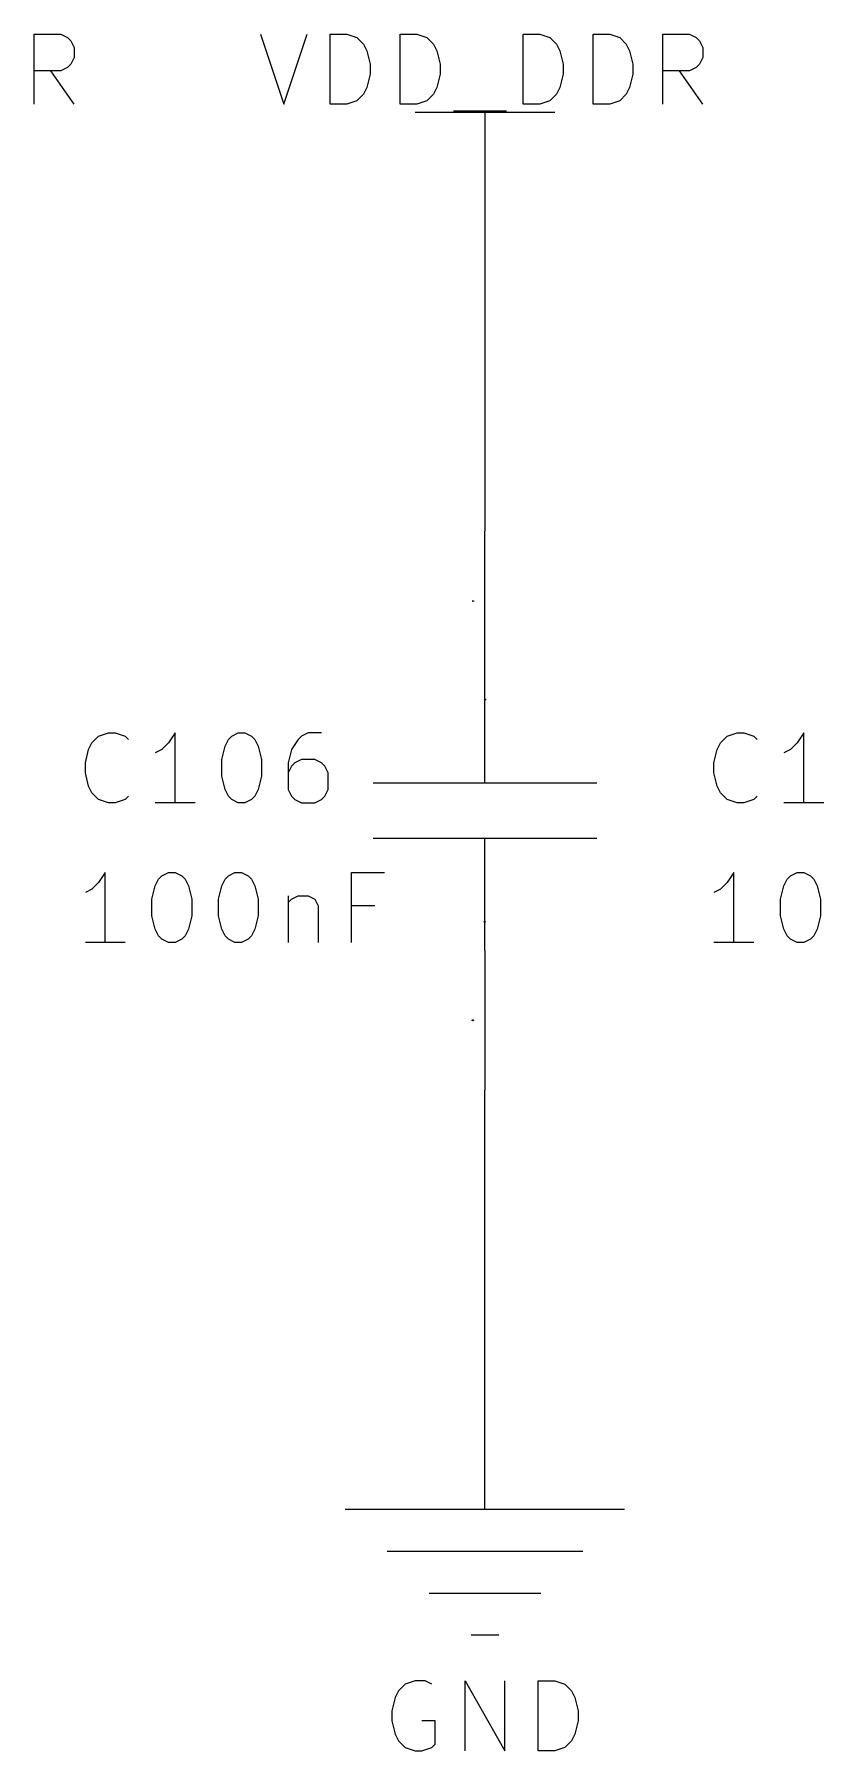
# Model space of a CAD drawing. Header units: millimetres. Extents: x 3 to 246, y -195 to -4.
# Drawn here: x 183.58 to 197.93, y -38.68 to -7.47 of the extents above; entities that cross this region are included whole.
import ezdxf

# ---------------------------------------------------------------- set-up
doc = ezdxf.new("R2010")
doc.units = ezdxf.units.MM
for name, color, linetype in [('GREENSIXTYFIVE', 129, 'CONTINUOUS'), ('LIGHTGREEN', 92, 'CONTINUOUS'), ('LIGHTRED', 12, 'CONTINUOUS'), ('RED', 14, 'CONTINUOUS')]:
    doc.layers.add(name, color=color, linetype=linetype)

msp = doc.modelspace()

# ---------------------------------------------------------------- linework, layer by layer
at = {"layer": 'GREENSIXTYFIVE', "linetype": 'CONTINUOUS'}
for p, q in [((183.5754, -8.7444), (183.5754, -7.4744)), ((183.5754, -7.4744), (184.0592, -7.4744)), ((184.0592, -7.4744), (184.1802, -7.5349)), ((187.6878, -7.4744), (188.1111, -8.7444)), ((188.1111, -8.7444), (188.5345, -7.4744)), ((188.9578, -8.7444), (188.9578, -7.4744)), ((188.9578, -7.4744), (189.2602, -7.4744)), ((189.2602, -7.4744), (189.4416, -7.5349)), ((190.2278, -8.7444), (190.2278, -7.4744)), ((190.2278, -7.4744), (190.5302, -7.4744)), ((190.5302, -7.4744), (190.7116, -7.5349)), ((192.4654, -8.7444), (192.4654, -7.4744)), ((192.4654, -7.4744), (192.7678, -7.4744)), ((192.7678, -7.4744), (192.9492, -7.5349)), ((193.7354, -8.7444), (193.7354, -7.4744)), ((193.7354, -7.4744), (194.0378, -7.4744)), ((194.0378, -7.4744), (194.2192, -7.5349)), ((195.0054, -8.7444), (195.0054, -7.4744)), ((195.0054, -7.4744), (195.4892, -7.4744)), ((195.4892, -7.4744), (195.6102, -7.5349)), ((184.1802, -7.5349), (184.2407, -7.5954)), ((184.2407, -7.5954), (184.3011, -7.7163)), ((184.3011, -7.7163), (184.3011, -7.8978)), ((189.4416, -7.5349), (189.5626, -7.6559)), ((189.5626, -7.6559), (189.6231, -7.7768)), ((189.6231, -7.7768), (189.6835, -8.0187)), ((190.7116, -7.5349), (190.8326, -7.6559)), ((190.8326, -7.6559), (190.8931, -7.7768)), ((190.8931, -7.7768), (190.9535, -8.0187)), ((192.9492, -7.5349), (193.0702, -7.6559)), ((193.0702, -7.6559), (193.1307, -7.7768)), ((193.1307, -7.7768), (193.1911, -8.0187)), ((194.2192, -7.5349), (194.3402, -7.6559)), ((194.3402, -7.6559), (194.4007, -7.7768)), ((194.4007, -7.7768), (194.4611, -8.0187)), ((195.6102, -7.5349), (195.6707, -7.5954)), ((195.6707, -7.5954), (195.7311, -7.7163)), ((195.7311, -7.7163), (195.7311, -7.8978)), ((184.1802, -8.0792), (184.0592, -8.1397)), ((184.2407, -8.0187), (184.1802, -8.0792)), ((184.3011, -7.8978), (184.2407, -8.0187)), ((189.6835, -8.0187), (189.6835, -8.2001)), ((190.9535, -8.0187), (190.9535, -8.2001)), ((193.1911, -8.0187), (193.1911, -8.2001)), ((194.4611, -8.0187), (194.4611, -8.2001)), ((195.6102, -8.0792), (195.4892, -8.1397)), ((195.6707, -8.0187), (195.6102, -8.0792)), ((195.7311, -7.8978), (195.6707, -8.0187)), ((184.0592, -8.1397), (183.5754, -8.1397)), ((184.3011, -8.7444), (183.8778, -8.1397)), ((189.6835, -8.2001), (189.6231, -8.442)), ((190.9535, -8.2001), (190.8931, -8.442)), ((193.1911, -8.2001), (193.1307, -8.442)), ((194.4611, -8.2001), (194.4007, -8.442)), ((195.4892, -8.1397), (195.0054, -8.1397)), ((195.7311, -8.7444), (195.3078, -8.1397)), ((189.4416, -8.684), (189.2602, -8.7444)), ((189.5626, -8.563), (189.4416, -8.684)), ((189.6231, -8.442), (189.5626, -8.563)), ((190.7116, -8.684), (190.5302, -8.7444)), ((190.8326, -8.563), (190.7116, -8.684)), ((190.8931, -8.442), (190.8326, -8.563)), ((192.9492, -8.684), (192.7678, -8.7444)), ((193.0702, -8.563), (192.9492, -8.684)), ((193.1307, -8.442), (193.0702, -8.563)), ((194.2192, -8.684), (194.0378, -8.7444)), ((194.3402, -8.563), (194.2192, -8.684)), ((194.4007, -8.442), (194.3402, -8.563)), ((189.2602, -8.7444), (188.9578, -8.7444)), ((190.5302, -8.7444), (190.2278, -8.7444)), ((191.1955, -8.8654), (192.1631, -8.8654)), ((192.7678, -8.7444), (192.4654, -8.7444)), ((194.0378, -8.7444), (193.7354, -8.7444)), ((191.7818, -19.5701), (191.7564, -19.5701)), ((191.7564, -19.5701), (191.76, -19.5725)), ((191.7818, -19.5701), (191.7564, -19.5701)), ((191.7564, -19.5701), (191.76, -19.5725)), ((191.76, -19.5725), (191.7624, -19.5749)), ((191.76, -19.5725), (191.7624, -19.5749)), ((191.7624, -19.5749), (191.7636, -19.5773)), ((191.7624, -19.5749), (191.7636, -19.5773)), ((191.7818, -19.5628), (191.7818, -19.5773)), ((191.7818, -19.5628), (191.7818, -19.5773)), ((184.624, -20.3559), (184.745, -20.2349)), ((184.624, -20.3559), (184.745, -20.2349)), ((184.745, -20.2349), (184.9264, -20.1744)), ((184.745, -20.2349), (184.9264, -20.1744)), ((184.9264, -20.1744), (185.0473, -20.1744)), ((184.9264, -20.1744), (185.0473, -20.1744)), ((185.0473, -20.1744), (185.2288, -20.2349)), ((185.0473, -20.1744), (185.2288, -20.2349)), ((185.2288, -20.2349), (185.2892, -20.2954)), ((185.2288, -20.2349), (185.2892, -20.2954)), ((186.1359, -20.1744), (186.015, -20.3559)), ((186.1359, -20.1744), (186.015, -20.3559)), ((186.1359, -21.4444), (186.1359, -20.1744)), ((186.1359, -21.4444), (186.1359, -20.1744)), ((187.1035, -20.2954), (187.164, -20.2349)), ((187.1035, -20.2954), (187.164, -20.2349)), ((187.164, -20.2349), (187.2849, -20.1744)), ((187.164, -20.2349), (187.2849, -20.1744)), ((187.2849, -20.1744), (187.4059, -20.1744)), ((187.2849, -20.1744), (187.4059, -20.1744)), ((187.4059, -20.1744), (187.5268, -20.2349)), ((187.4059, -20.1744), (187.5268, -20.2349)), ((187.5268, -20.2349), (187.5873, -20.2954)), ((187.5268, -20.2349), (187.5873, -20.2954)), ((188.434, -20.2349), (188.3735, -20.2954)), ((188.434, -20.2349), (188.3735, -20.2954)), ((188.5549, -20.1744), (188.434, -20.2349)), ((188.5549, -20.1744), (188.434, -20.2349)), ((188.7968, -20.1744), (188.5549, -20.1744)), ((188.7968, -20.1744), (188.5549, -20.1744)), ((196.054, -20.3559), (196.175, -20.2349)), ((196.054, -20.3559), (196.175, -20.2349)), ((196.175, -20.2349), (196.3564, -20.1744)), ((196.175, -20.2349), (196.3564, -20.1744)), ((196.3564, -20.1744), (196.4773, -20.1744)), ((196.3564, -20.1744), (196.4773, -20.1744)), ((196.4773, -20.1744), (196.6588, -20.2349)), ((196.4773, -20.1744), (196.6588, -20.2349)), ((196.6588, -20.2349), (196.7192, -20.2954)), ((196.6588, -20.2349), (196.7192, -20.2954)), ((197.5659, -20.1744), (197.445, -20.3559)), ((197.5659, -20.1744), (197.445, -20.3559)), ((197.5659, -21.4444), (197.5659, -20.1744)), ((197.5659, -21.4444), (197.5659, -20.1744)), ((184.5031, -20.7187), (184.5635, -20.4768)), ((184.5031, -20.7187), (184.5635, -20.4768)), ((184.5635, -20.4768), (184.624, -20.3559)), ((184.5635, -20.4768), (184.624, -20.3559)), ((185.894, -20.4768), (185.7731, -20.5373)), ((185.894, -20.4768), (185.7731, -20.5373)), ((186.015, -20.3559), (185.894, -20.4768)), ((186.015, -20.3559), (185.894, -20.4768)), ((186.9826, -20.6582), (187.043, -20.4163)), ((186.9826, -20.6582), (187.043, -20.4163)), ((187.043, -20.4163), (187.1035, -20.2954)), ((187.043, -20.4163), (187.1035, -20.2954)), ((187.5873, -20.2954), (187.6478, -20.4163)), ((187.5873, -20.2954), (187.6478, -20.4163)), ((187.6478, -20.4163), (187.7083, -20.6582)), ((187.6478, -20.4163), (187.7083, -20.6582)), ((188.2525, -20.4768), (188.1921, -20.7187)), ((188.2525, -20.4768), (188.1921, -20.7187)), ((188.3735, -20.2954), (188.2525, -20.4768)), ((188.3735, -20.2954), (188.2525, -20.4768)), ((195.9331, -20.7187), (195.9935, -20.4768)), ((195.9331, -20.7187), (195.9935, -20.4768)), ((195.9935, -20.4768), (196.054, -20.3559)), ((195.9935, -20.4768), (196.054, -20.3559)), ((197.324, -20.4768), (197.2031, -20.5373)), ((197.324, -20.4768), (197.2031, -20.5373)), ((197.445, -20.3559), (197.324, -20.4768)), ((197.445, -20.3559), (197.324, -20.4768)), ((184.5031, -20.9001), (184.5031, -20.7187)), ((184.5031, -20.9001), (184.5031, -20.7187)), ((184.5635, -21.142), (184.5031, -20.9001)), ((184.5635, -21.142), (184.5031, -20.9001)), ((186.9826, -20.9606), (186.9826, -20.6582)), ((186.9826, -20.9606), (186.9826, -20.6582)), ((187.7083, -20.6582), (187.7083, -20.9606)), ((187.7083, -20.6582), (187.7083, -20.9606)), ((188.1921, -20.7187), (188.1921, -21.2025)), ((188.1921, -20.7187), (188.1921, -21.2025)), ((188.2525, -20.7792), (188.1921, -20.9001)), ((188.2525, -20.7792), (188.1921, -20.9001)), ((188.313, -20.7187), (188.2525, -20.7792)), ((188.313, -20.7187), (188.2525, -20.7792)), ((188.434, -20.6582), (188.313, -20.7187)), ((188.434, -20.6582), (188.313, -20.7187)), ((188.6759, -20.6582), (188.434, -20.6582)), ((188.6759, -20.6582), (188.434, -20.6582)), ((188.7968, -20.7187), (188.6759, -20.6582)), ((188.7968, -20.7187), (188.6759, -20.6582)), ((188.8573, -20.7792), (188.7968, -20.7187)), ((188.8573, -20.7792), (188.7968, -20.7187)), ((188.9178, -20.9001), (188.8573, -20.7792)), ((188.9178, -20.9001), (188.8573, -20.7792)), ((188.9178, -21.2025), (188.9178, -20.9001)), ((188.9178, -21.2025), (188.9178, -20.9001)), ((195.9331, -20.9001), (195.9331, -20.7187)), ((195.9331, -20.9001), (195.9331, -20.7187)), ((195.9935, -21.142), (195.9331, -20.9001)), ((195.9935, -21.142), (195.9331, -20.9001)), ((184.624, -21.263), (184.5635, -21.142)), ((184.624, -21.263), (184.5635, -21.142)), ((187.043, -21.2025), (186.9826, -20.9606)), ((187.043, -21.2025), (186.9826, -20.9606)), ((187.1035, -21.3235), (187.043, -21.2025)), ((187.1035, -21.3235), (187.043, -21.2025)), ((187.6478, -21.2025), (187.5873, -21.3235)), ((187.6478, -21.2025), (187.5873, -21.3235)), ((187.7083, -20.9606), (187.6478, -21.2025)), ((187.7083, -20.9606), (187.6478, -21.2025)), ((188.1921, -21.2025), (188.2525, -21.3235)), ((188.1921, -21.2025), (188.2525, -21.3235)), ((188.8573, -21.3235), (188.9178, -21.2025)), ((188.8573, -21.3235), (188.9178, -21.2025)), ((196.054, -21.263), (195.9935, -21.142)), ((196.054, -21.263), (195.9935, -21.142)), ((184.745, -21.384), (184.624, -21.263)), ((184.745, -21.384), (184.624, -21.263)), ((184.9264, -21.4444), (184.745, -21.384)), ((184.9264, -21.4444), (184.745, -21.384)), ((185.0473, -21.4444), (184.9264, -21.4444)), ((185.0473, -21.4444), (184.9264, -21.4444)), ((185.2288, -21.384), (185.0473, -21.4444)), ((185.2288, -21.384), (185.0473, -21.4444)), ((185.2892, -21.3235), (185.2288, -21.384)), ((185.2892, -21.3235), (185.2288, -21.384)), ((186.4988, -21.4444), (185.7731, -21.4444)), ((186.4988, -21.4444), (185.7731, -21.4444)), ((187.164, -21.384), (187.1035, -21.3235)), ((187.164, -21.384), (187.1035, -21.3235)), ((187.2849, -21.4444), (187.164, -21.384)), ((187.2849, -21.4444), (187.164, -21.384)), ((187.4059, -21.4444), (187.2849, -21.4444)), ((187.4059, -21.4444), (187.2849, -21.4444)), ((187.5268, -21.384), (187.4059, -21.4444)), ((187.5268, -21.384), (187.4059, -21.4444)), ((187.5873, -21.3235), (187.5268, -21.384)), ((187.5873, -21.3235), (187.5268, -21.384)), ((188.2525, -21.3235), (188.313, -21.384)), ((188.2525, -21.3235), (188.313, -21.384)), ((188.313, -21.384), (188.434, -21.4444)), ((188.313, -21.384), (188.434, -21.4444)), ((188.434, -21.4444), (188.6759, -21.4444)), ((188.434, -21.4444), (188.6759, -21.4444)), ((188.6759, -21.4444), (188.7968, -21.384)), ((188.6759, -21.4444), (188.7968, -21.384)), ((188.7968, -21.384), (188.8573, -21.3235)), ((188.7968, -21.384), (188.8573, -21.3235)), ((196.175, -21.384), (196.054, -21.263)), ((196.175, -21.384), (196.054, -21.263)), ((196.3564, -21.4444), (196.175, -21.384)), ((196.3564, -21.4444), (196.175, -21.384)), ((196.4773, -21.4444), (196.3564, -21.4444)), ((196.4773, -21.4444), (196.3564, -21.4444)), ((196.6588, -21.384), (196.4773, -21.4444)), ((196.6588, -21.384), (196.4773, -21.4444)), ((196.7192, -21.3235), (196.6588, -21.384)), ((196.7192, -21.3235), (196.6588, -21.384)), ((197.9288, -21.4444), (197.2031, -21.4444)), ((197.9288, -21.4444), (197.2031, -21.4444)), ((184.8659, -22.7144), (184.745, -22.8959)), ((184.8659, -22.7144), (184.745, -22.8959)), ((184.8659, -23.9844), (184.8659, -22.7144)), ((184.8659, -23.9844), (184.8659, -22.7144)), ((185.8335, -22.8354), (185.894, -22.7749)), ((185.8335, -22.8354), (185.894, -22.7749)), ((185.894, -22.7749), (186.0149, -22.7144)), ((185.894, -22.7749), (186.0149, -22.7144)), ((186.0149, -22.7144), (186.1359, -22.7144)), ((186.0149, -22.7144), (186.1359, -22.7144)), ((186.1359, -22.7144), (186.2568, -22.7749)), ((186.1359, -22.7144), (186.2568, -22.7749)), ((186.2568, -22.7749), (186.3173, -22.8354)), ((186.2568, -22.7749), (186.3173, -22.8354)), ((187.043, -22.8354), (187.1035, -22.7749)), ((187.043, -22.8354), (187.1035, -22.7749)), ((187.1035, -22.7749), (187.2244, -22.7144)), ((187.1035, -22.7749), (187.2244, -22.7144)), ((187.2244, -22.7144), (187.3454, -22.7144)), ((187.2244, -22.7144), (187.3454, -22.7144)), ((187.3454, -22.7144), (187.4663, -22.7749)), ((187.3454, -22.7144), (187.4663, -22.7749)), ((187.4663, -22.7749), (187.5268, -22.8354)), ((187.4663, -22.7749), (187.5268, -22.8354)), ((189.341, -23.9844), (189.341, -22.7144)), ((189.341, -22.7144), (189.9458, -22.7144)), ((189.341, -23.9844), (189.341, -22.7144)), ((189.341, -22.7144), (189.9458, -22.7144)), ((196.2959, -22.7144), (196.175, -22.8959)), ((196.2959, -22.7144), (196.175, -22.8959)), ((196.2959, -23.9844), (196.2959, -22.7144)), ((196.2959, -23.9844), (196.2959, -22.7144)), ((197.2635, -22.8354), (197.324, -22.7749)), ((197.2635, -22.8354), (197.324, -22.7749)), ((197.324, -22.7749), (197.4449, -22.7144)), ((197.324, -22.7749), (197.4449, -22.7144)), ((197.4449, -22.7144), (197.5659, -22.7144)), ((197.4449, -22.7144), (197.5659, -22.7144)), ((197.5659, -22.7144), (197.6868, -22.7749)), ((197.5659, -22.7144), (197.6868, -22.7749)), ((197.6868, -22.7749), (197.7473, -22.8354)), ((197.6868, -22.7749), (197.7473, -22.8354)), ((184.624, -23.0168), (184.5031, -23.0773)), ((184.624, -23.0168), (184.5031, -23.0773)), ((184.745, -22.8959), (184.624, -23.0168)), ((184.745, -22.8959), (184.624, -23.0168)), ((185.7126, -23.1982), (185.773, -22.9563)), ((185.7126, -23.1982), (185.773, -22.9563)), ((185.773, -22.9563), (185.8335, -22.8354)), ((185.773, -22.9563), (185.8335, -22.8354)), ((186.3173, -22.8354), (186.3778, -22.9563)), ((186.3173, -22.8354), (186.3778, -22.9563)), ((186.3778, -22.9563), (186.4383, -23.1982)), ((186.3778, -22.9563), (186.4383, -23.1982)), ((186.9221, -23.1982), (186.9825, -22.9563)), ((186.9221, -23.1982), (186.9825, -22.9563)), ((186.9825, -22.9563), (187.043, -22.8354)), ((186.9825, -22.9563), (187.043, -22.8354)), ((187.5268, -22.8354), (187.5873, -22.9563)), ((187.5268, -22.8354), (187.5873, -22.9563)), ((187.5873, -22.9563), (187.6478, -23.1982)), ((187.5873, -22.9563), (187.6478, -23.1982)), ((196.054, -23.0168), (195.9331, -23.0773)), ((196.054, -23.0168), (195.9331, -23.0773)), ((196.175, -22.8959), (196.054, -23.0168)), ((196.175, -22.8959), (196.054, -23.0168)), ((197.1426, -23.1982), (197.203, -22.9563)), ((197.1426, -23.1982), (197.203, -22.9563)), ((197.203, -22.9563), (197.2635, -22.8354)), ((197.203, -22.9563), (197.2635, -22.8354)), ((197.7473, -22.8354), (197.8078, -22.9563)), ((197.7473, -22.8354), (197.8078, -22.9563)), ((197.8078, -22.9563), (197.8683, -23.1982)), ((197.8078, -22.9563), (197.8683, -23.1982)), ((185.7126, -23.5006), (185.7126, -23.1982)), ((185.7126, -23.5006), (185.7126, -23.1982)), ((186.4383, -23.1982), (186.4383, -23.5006)), ((186.4383, -23.1982), (186.4383, -23.5006)), ((186.9221, -23.5006), (186.9221, -23.1982)), ((186.9221, -23.5006), (186.9221, -23.1982)), ((187.6478, -23.1982), (187.6478, -23.5006)), ((187.6478, -23.1982), (187.6478, -23.5006)), ((188.192, -23.1378), (188.192, -23.9844)), ((188.192, -23.1378), (188.192, -23.9844)), ((188.192, -23.2587), (188.2525, -23.1982)), ((188.192, -23.2587), (188.2525, -23.1982)), ((188.2525, -23.1982), (188.3735, -23.1378)), ((188.2525, -23.1982), (188.3735, -23.1378)), ((188.3735, -23.1378), (188.5549, -23.1378)), ((188.3735, -23.1378), (188.5549, -23.1378)), ((188.5549, -23.1378), (188.6758, -23.1982)), ((188.5549, -23.1378), (188.6758, -23.1982)), ((188.6758, -23.1982), (188.7363, -23.3192)), ((188.6758, -23.1982), (188.7363, -23.3192)), ((188.7363, -23.3192), (188.7363, -23.9844)), ((188.7363, -23.3192), (188.7363, -23.9844)), ((189.7644, -23.3192), (189.341, -23.3192)), ((189.7644, -23.3192), (189.341, -23.3192)), ((197.1426, -23.5006), (197.1426, -23.1982)), ((197.1426, -23.5006), (197.1426, -23.1982)), ((197.8683, -23.1982), (197.8683, -23.5006)), ((197.8683, -23.1982), (197.8683, -23.5006)), ((185.773, -23.7425), (185.7126, -23.5006)), ((185.773, -23.7425), (185.7126, -23.5006)), ((186.4383, -23.5006), (186.3778, -23.7425)), ((186.4383, -23.5006), (186.3778, -23.7425)), ((186.9825, -23.7425), (186.9221, -23.5006)), ((186.9825, -23.7425), (186.9221, -23.5006)), ((187.6478, -23.5006), (187.5873, -23.7425)), ((187.6478, -23.5006), (187.5873, -23.7425)), ((191.7564, -23.6074), (191.7576, -23.605)), ((191.7564, -23.6074), (191.7576, -23.605)), ((191.7564, -23.6135), (191.7564, -23.6074)), ((191.7564, -23.6135), (191.7564, -23.6074)), ((191.7576, -23.6159), (191.7564, -23.6135)), ((191.7576, -23.6159), (191.7564, -23.6135)), ((191.7576, -23.605), (191.7588, -23.6038)), ((191.7576, -23.605), (191.7588, -23.6038)), ((191.7588, -23.6171), (191.7576, -23.6159)), ((191.7588, -23.6171), (191.7576, -23.6159)), ((191.7588, -23.6038), (191.7612, -23.6026)), ((191.7588, -23.6038), (191.7612, -23.6026)), ((191.7612, -23.6026), (191.7636, -23.6026)), ((191.7612, -23.6026), (191.7636, -23.6026)), ((191.7636, -23.6026), (191.7672, -23.6038)), ((191.7636, -23.6026), (191.7672, -23.6038)), ((191.7672, -23.6038), (191.7818, -23.6183)), ((191.7672, -23.6038), (191.7818, -23.6183)), ((191.7818, -23.6183), (191.7818, -23.6026)), ((191.7818, -23.6183), (191.7818, -23.6026)), ((197.203, -23.7425), (197.1426, -23.5006)), ((197.203, -23.7425), (197.1426, -23.5006)), ((197.8683, -23.5006), (197.8078, -23.7425)), ((197.8683, -23.5006), (197.8078, -23.7425)), ((185.2288, -23.9844), (184.5031, -23.9844)), ((185.2288, -23.9844), (184.5031, -23.9844)), ((185.8335, -23.8635), (185.773, -23.7425)), ((185.8335, -23.8635), (185.773, -23.7425)), ((185.894, -23.924), (185.8335, -23.8635)), ((185.894, -23.924), (185.8335, -23.8635)), ((186.0149, -23.9844), (185.894, -23.924)), ((186.0149, -23.9844), (185.894, -23.924)), ((186.1359, -23.9844), (186.0149, -23.9844)), ((186.1359, -23.9844), (186.0149, -23.9844)), ((186.2568, -23.924), (186.1359, -23.9844)), ((186.2568, -23.924), (186.1359, -23.9844)), ((186.3173, -23.8635), (186.2568, -23.924)), ((186.3173, -23.8635), (186.2568, -23.924)), ((186.3778, -23.7425), (186.3173, -23.8635)), ((186.3778, -23.7425), (186.3173, -23.8635)), ((187.043, -23.8635), (186.9825, -23.7425)), ((187.043, -23.8635), (186.9825, -23.7425)), ((187.1035, -23.924), (187.043, -23.8635)), ((187.1035, -23.924), (187.043, -23.8635)), ((187.2244, -23.9844), (187.1035, -23.924)), ((187.2244, -23.9844), (187.1035, -23.924)), ((187.3454, -23.9844), (187.2244, -23.9844)), ((187.3454, -23.9844), (187.2244, -23.9844)), ((187.4663, -23.924), (187.3454, -23.9844)), ((187.4663, -23.924), (187.3454, -23.9844)), ((187.5268, -23.8635), (187.4663, -23.924)), ((187.5268, -23.8635), (187.4663, -23.924)), ((187.5873, -23.7425), (187.5268, -23.8635)), ((187.5873, -23.7425), (187.5268, -23.8635)), ((196.6588, -23.9844), (195.9331, -23.9844)), ((196.6588, -23.9844), (195.9331, -23.9844)), ((197.2635, -23.8635), (197.203, -23.7425)), ((197.2635, -23.8635), (197.203, -23.7425)), ((197.324, -23.924), (197.2635, -23.8635)), ((197.324, -23.924), (197.2635, -23.8635)), ((197.4449, -23.9844), (197.324, -23.924)), ((197.4449, -23.9844), (197.324, -23.924)), ((197.5659, -23.9844), (197.4449, -23.9844)), ((197.5659, -23.9844), (197.4449, -23.9844)), ((197.6868, -23.924), (197.5659, -23.9844)), ((197.6868, -23.924), (197.5659, -23.9844)), ((197.7473, -23.8635), (197.6868, -23.924)), ((197.7473, -23.8635), (197.6868, -23.924)), ((197.8078, -23.7425), (197.7473, -23.8635)), ((197.8078, -23.7425), (197.7473, -23.8635)), ((190.5, -37.4092), (190.3186, -37.4697)), ((190.6814, -37.4092), (190.5, -37.4092)), ((190.8024, -37.4697), (190.6814, -37.4092)), ((191.4071, -38.6792), (191.4071, -37.4092)), ((191.4071, -37.4092), (192.1328, -38.6792)), ((192.1328, -38.6792), (192.1328, -37.4092)), ((192.7376, -38.6792), (192.7376, -37.4092)), ((192.7376, -37.4092), (193.04, -37.4092)), ((193.04, -37.4092), (193.2214, -37.4697)), ((190.1371, -37.7116), (190.0767, -37.9535)), ((190.1976, -37.5907), (190.1371, -37.7116)), ((190.3186, -37.4697), (190.1976, -37.5907)), ((193.2214, -37.4697), (193.3424, -37.5907)), ((193.3424, -37.5907), (193.4029, -37.7116)), ((193.4029, -37.7116), (193.4633, -37.9535)), ((190.0767, -37.9535), (190.0767, -38.1349)), ((193.4633, -37.9535), (193.4633, -38.1349)), ((190.0767, -38.1349), (190.1371, -38.3768)), ((190.1371, -38.3768), (190.1976, -38.4978)), ((190.8628, -38.1349), (190.6209, -38.1349)), ((190.8628, -38.5583), (190.8628, -38.1349)), ((193.4029, -38.3768), (193.3424, -38.4978)), ((193.4633, -38.1349), (193.4029, -38.3768)), ((190.1976, -38.4978), (190.3186, -38.6188)), ((190.3186, -38.6188), (190.5, -38.6792)), ((190.5, -38.6792), (190.6209, -38.6792)), ((190.6209, -38.6792), (190.8024, -38.6188)), ((190.8024, -38.6188), (190.8628, -38.5583)), ((193.04, -38.6792), (192.7376, -38.6792)), ((193.2214, -38.6188), (193.04, -38.6792)), ((193.3424, -38.4978), (193.2214, -38.6188))]:
    msp.add_line(p, q, dxfattribs=at)
at = {"layer": 'LIGHTGREEN', "linetype": 'CONTINUOUS'}
for p, q in [((191.77, -11.43), (191.77, -16.51)), ((191.77, -31.75), (191.77, -26.67))]:
    msp.add_line(p, q, dxfattribs=at)
at = {"layer": 'LIGHTRED', "linetype": 'CONTINUOUS'}
for p, q in [((191.5637, -17.78), (191.5383, -17.78)), ((191.5383, -17.78), (191.5419, -17.7824)), ((191.5637, -17.78), (191.5383, -17.78)), ((191.5383, -17.78), (191.5419, -17.7824)), ((191.5419, -17.7824), (191.5443, -17.7848)), ((191.5419, -17.7824), (191.5443, -17.7848)), ((191.5443, -17.7848), (191.5455, -17.7872)), ((191.5443, -17.7848), (191.5455, -17.7872)), ((191.5637, -17.7727), (191.5637, -17.7872)), ((191.5637, -17.7727), (191.5637, -17.7872)), ((191.5383, -25.3975), (191.5395, -25.3951)), ((191.5383, -25.3975), (191.5395, -25.3951)), ((191.5383, -25.4036), (191.5383, -25.3975)), ((191.5383, -25.4036), (191.5383, -25.3975)), ((191.5395, -25.406), (191.5383, -25.4036)), ((191.5395, -25.406), (191.5383, -25.4036)), ((191.5395, -25.3951), (191.5407, -25.3939)), ((191.5395, -25.3951), (191.5407, -25.3939)), ((191.5407, -25.4072), (191.5395, -25.406)), ((191.5407, -25.4072), (191.5395, -25.406)), ((191.5407, -25.3939), (191.5431, -25.3927)), ((191.5407, -25.3939), (191.5431, -25.3927)), ((191.5431, -25.3927), (191.5455, -25.3927)), ((191.5431, -25.3927), (191.5455, -25.3927)), ((191.5455, -25.3927), (191.5491, -25.3939)), ((191.5455, -25.3927), (191.5491, -25.3939)), ((191.5491, -25.3939), (191.5637, -25.4084)), ((191.5491, -25.3939), (191.5637, -25.4084)), ((191.5637, -25.4084), (191.5637, -25.3927)), ((191.5637, -25.4084), (191.5637, -25.3927))]:
    msp.add_line(p, q, dxfattribs=at)
at = {"layer": 'RED', "linetype": 'CONTINUOUS'}
for p, q in [((190.5, -8.89), (193.04, -8.89)), ((191.77, -8.89), (191.77, -10.16)), ((191.77, -10.16), (191.77, -11.43)), ((191.77, -19.05), (191.77, -16.51)), ((191.77, -19.05), (191.77, -16.51)), ((191.77, -21.082), (191.77, -19.05)), ((189.738, -21.082), (193.802, -21.082)), ((193.802, -22.098), (189.738, -22.098)), ((191.77, -24.13), (191.77, -22.098)), ((191.77, -24.13), (191.77, -26.67)), ((191.77, -24.13), (191.77, -26.67)), ((191.77, -34.29), (191.77, -31.75)), ((189.23, -34.29), (194.31, -34.29)), ((189.992, -35.052), (193.548, -35.052)), ((190.754, -35.814), (192.786, -35.814)), ((191.516, -36.576), (192.024, -36.576))]:
    msp.add_line(p, q, dxfattribs=at)

doc.saveas('drawing.dxf')
